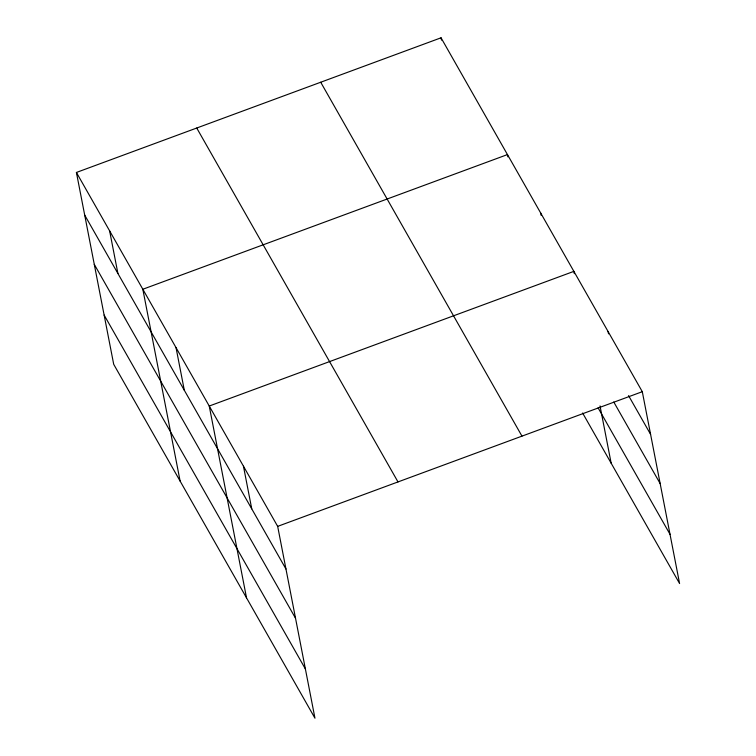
<?xml version="1.0" encoding="UTF-8"?>
<svg xmlns="http://www.w3.org/2000/svg" width="756" height="756" viewBox="0 0 756 756"><rect width="100%" height="100%" fill="white"/><g stroke="black" fill="none" stroke-linecap="round" stroke-linejoin="round"><path stroke-width="1.13" d="M76.413 172.462L277.669 526.365L314.959 718.2L113.702 364.307L76.413 172.462L441.041 37.8L642.298 391.693L679.587 583.538L582.611 413.012M277.669 526.365L642.298 391.693M628.548 395.596L650.585 434.341M613.768 402.003L660.158 483.575M598.09 407.834L670.014 534.303M320.714 82.243L521.971 436.136M196.74 128.029L397.996 481.922M84.71 215.12L285.957 569.013M94.273 264.345L295.53 618.247M104.139 315.072L305.386 668.965M608.079 331.534L608.533 333.84M574.314 273.672L573.87 271.366L209.242 406.038L246.532 597.873M600.018 405.906L611.16 463.211M540.663 212.975L541.107 215.28M507.909 156.889L507.456 154.583L142.827 289.255L180.117 481.09M441.041 37.8L441.495 40.106M243.451 466.197L251.748 508.845M176.035 347.647L184.322 390.294M109.62 230.854L117.908 273.511"/></g></svg>
